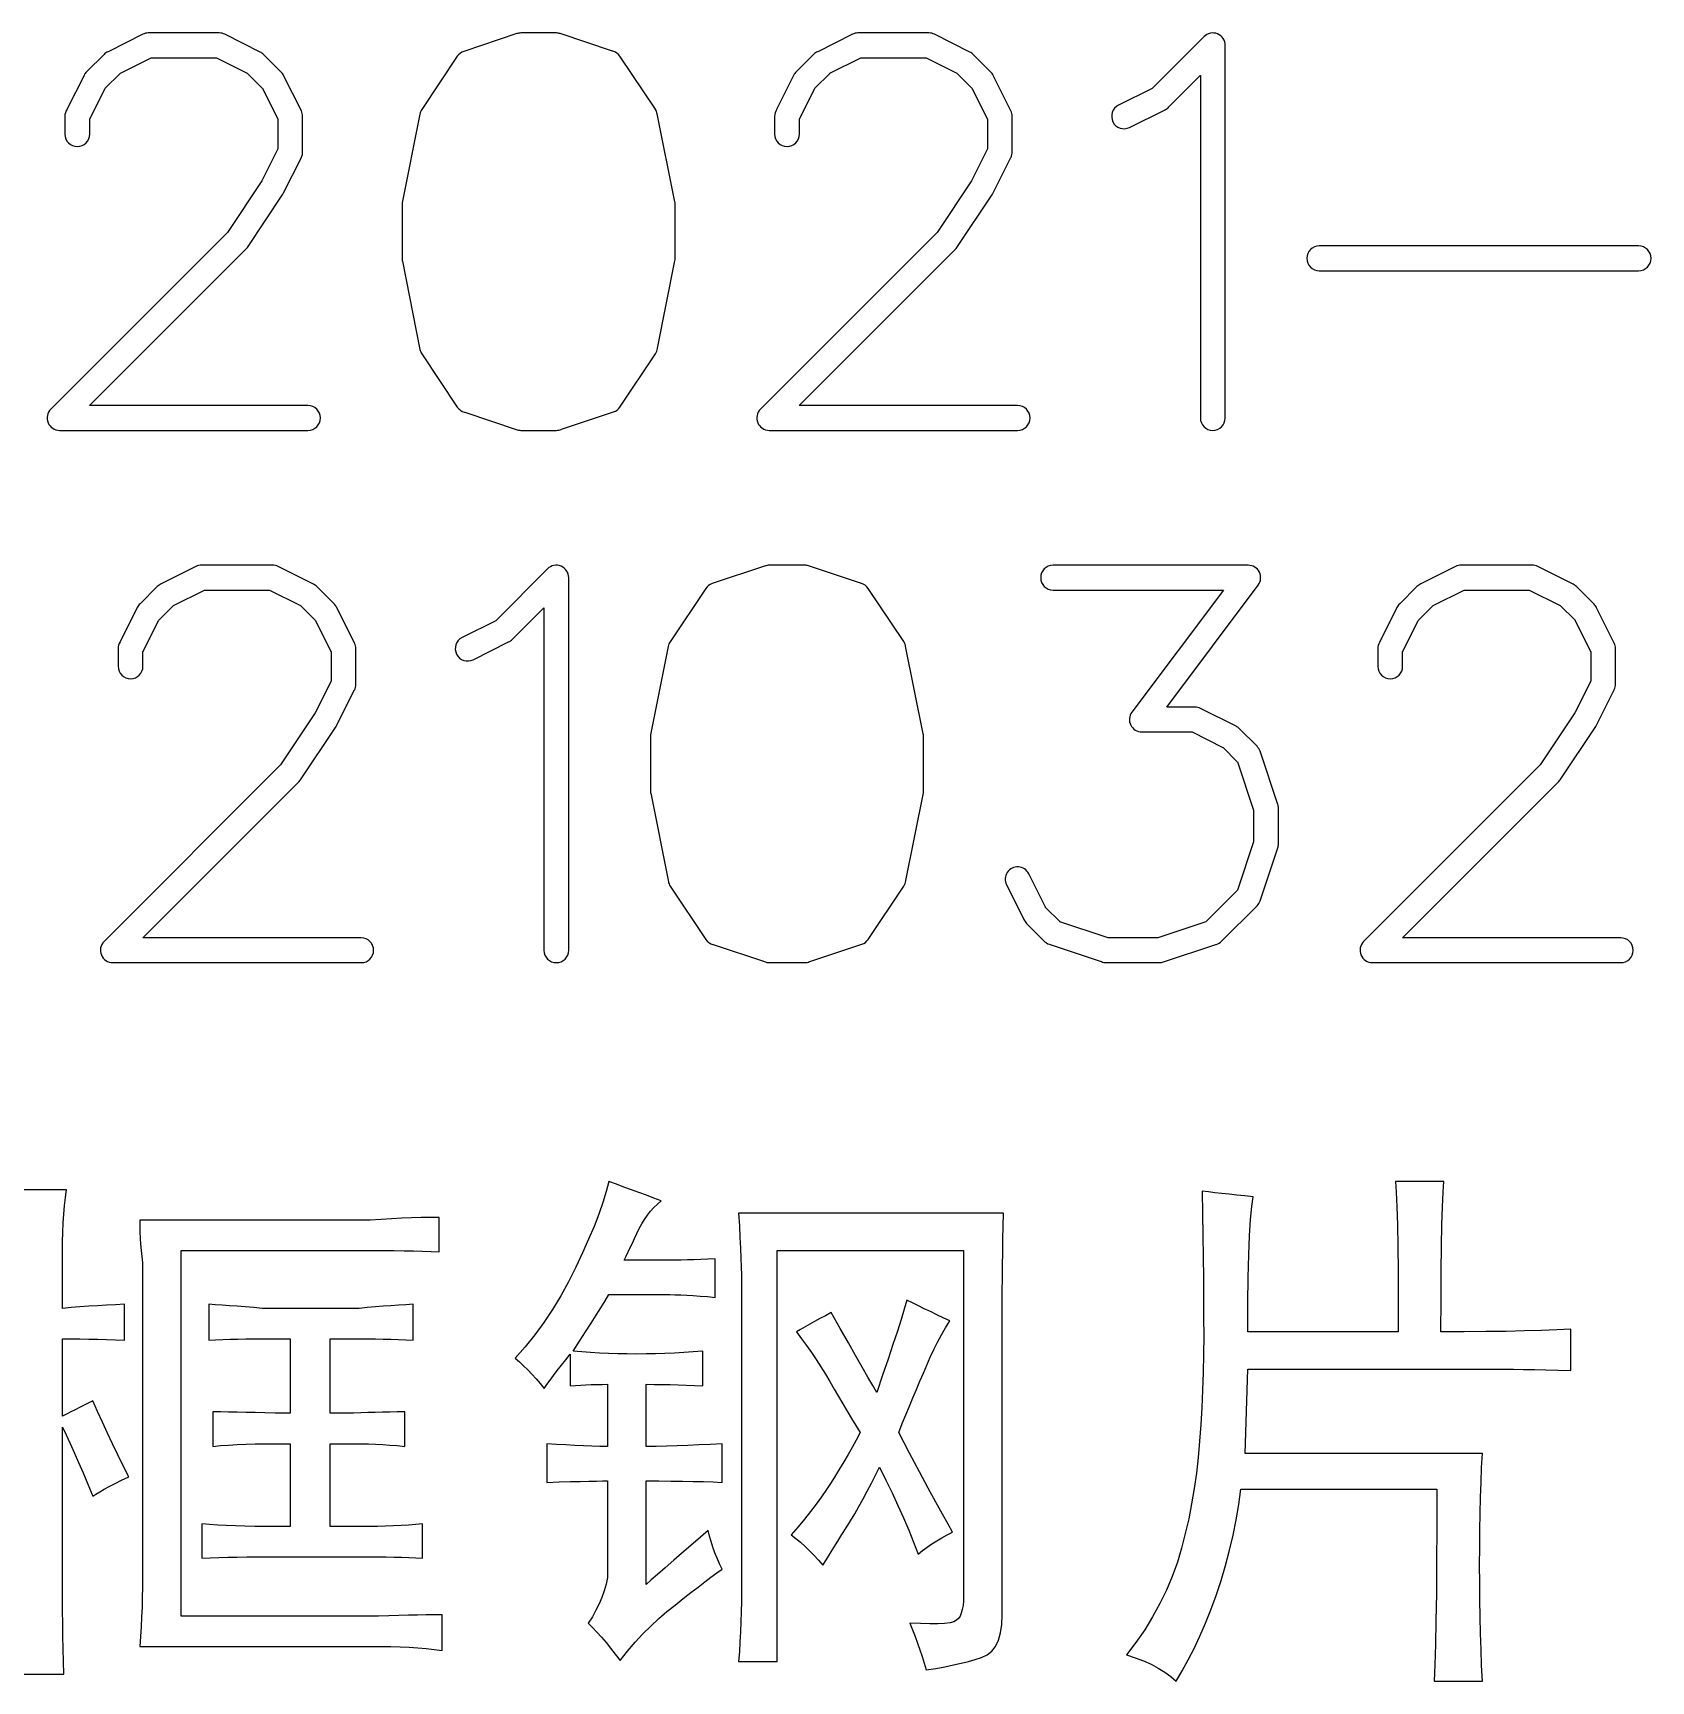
# Model space of a CAD drawing. Extents: x -420 to 0, y -161 to 159.
# Drawn here: x -379.88 to -360.34, y -145.05 to -125.14 of the extents above; entities that cross this region are included whole.
import ezdxf

# ---------------------------------------------------------------- set-up
doc = ezdxf.new("R2010")
doc.units = 0
doc.header["$MEASUREMENT"] = 0
doc.layers.get('0').update_dxf_attribs({"linetype": 'CONTINUOUS'})

msp = doc.modelspace()

# ---------------------------------------------------------------- linework, layer by layer
for points in [[(-377.564023, -125.161006, 0.116427), (-377.631016, -125.145), (-377.631016, -125.145), (-378.488008, -125.145), (-378.488008, -125.145, 0.116427), (-378.555, -125.161006), (-378.555, -125.161006), (-378.973984, -125.370996), (-378.973984, -125.370996), (-378.975977, -125.371992), (-378.975977, -125.371992, 0.095637), (-379.022969, -125.404004), (-379.022969, -125.404004), (-379.231016, -125.612002), (-379.231016, -125.612002, 0.094841), (-379.265, -125.657012), (-379.265, -125.657012), (-379.473008, -126.071006), (-379.473008, -126.071006), (-379.473008, -126.072002), (-379.473008, -126.072002, 0.141458), (-379.496016, -126.151992), (-379.496016, -126.151992), (-379.496016, -126.367002), (-379.496016, -126.367002, 1), (-379.195977, -126.367002), (-379.195977, -126.367002), (-379.195977, -126.186992), (-379.195977, -126.186992), (-379.195, -126.185996), (-379.195, -126.185996), (-379.008008, -125.813008), (-379.008008, -125.813008), (-378.828008, -125.632998), (-378.828008, -125.632998), (-378.825977, -125.632002), (-378.825977, -125.632002), (-378.452969, -125.44499), (-378.452969, -125.44499), (-377.666016, -125.44499), (-377.666016, -125.44499), (-377.294023, -125.632002), (-377.294023, -125.632002), (-377.291992, -125.632998), (-377.291992, -125.632998), (-377.111992, -125.811992), (-377.111992, -125.811992), (-377.110977, -125.813008), (-377.110977, -125.813008), (-376.925, -126.185), (-376.925, -126.185), (-376.924023, -126.185996), (-376.924023, -126.185996), (-376.924023, -126.545996), (-376.924023, -126.545996), (-377.116992, -126.931992), (-377.116992, -126.931992), (-377.116992, -126.932998), (-377.116992, -126.932998), (-377.533008, -127.555), (-377.533008, -127.555), (-377.533008, -127.555996), (-377.533008, -127.555996), (-379.666016, -129.688994), (-379.666016, -129.688994, 0.668162), (-379.56, -129.94499), (-379.56, -129.94499), (-376.56, -129.94499), (-376.56, -129.94499, 1), (-376.56, -129.645), (-376.56, -129.645), (-379.198008, -129.645), (-379.198008, -129.645), (-377.31, -127.757002), (-377.31, -127.757002, 0.047501), (-377.291992, -127.735), (-377.291992, -127.735), (-376.863008, -127.092998), (-376.863008, -127.092998, 0.03065), (-376.853984, -127.077002), (-376.853984, -127.077002), (-376.64, -126.647998), (-376.64, -126.647998), (-376.639023, -126.646992), (-376.639023, -126.646992, 0.114167), (-376.623984, -126.580996), (-376.623984, -126.580996), (-376.623984, -126.151992), (-376.623984, -126.151992, 0.116405), (-376.64, -126.085), (-376.64, -126.085), (-376.853984, -125.657012), (-376.853984, -125.657012, 0.080629), (-376.881992, -125.617998), (-376.881992, -125.617998), (-377.096992, -125.404004), (-377.096992, -125.404004, 0.080592), (-377.135977, -125.376006), (-377.135977, -125.376006), (-377.564023, -125.161006)], [(-373.511992, -125.153008, 0.08169), (-373.56, -125.145), (-373.56, -125.145), (-373.988008, -125.145), (-373.988008, -125.145, 0.08169), (-374.036016, -125.153008), (-374.036016, -125.153008), (-374.678984, -125.367998), (-374.678984, -125.367998, 0.166179), (-374.756016, -125.426992), (-374.756016, -125.426992), (-375.185, -126.068994), (-375.185, -126.068994, 0.101774), (-375.208008, -126.12499), (-375.208008, -126.12499), (-375.208008, -126.126006), (-375.208008, -126.126006), (-375.420977, -127.195), (-375.420977, -127.195, 0.048727), (-375.423984, -127.223994), (-375.423984, -127.223994), (-375.423984, -127.867002), (-375.423984, -127.867002, 0.053648), (-375.420977, -127.899004), (-375.420977, -127.899004), (-375.42, -127.9), (-375.42, -127.9), (-375.206992, -128.967002), (-375.206992, -128.967002, 0.096763), (-375.185, -129.02001), (-375.185, -129.02001), (-375.185, -129.021006), (-375.185, -129.021006), (-374.756016, -129.664004), (-374.756016, -129.664004, 0.182456), (-374.67, -129.725996), (-374.67, -129.725996), (-374.666016, -129.727002), (-374.666016, -129.727002), (-374.035, -129.936992), (-374.035, -129.936992, 0.058196), (-374.001016, -129.943994), (-374.001016, -129.943994), (-373.988008, -129.94499), (-373.988008, -129.94499), (-373.56, -129.94499), (-373.56, -129.94499, 0.101326), (-373.501016, -129.932998), (-373.501016, -129.932998), (-373.498008, -129.932002), (-373.498008, -129.932002), (-372.87, -129.722998), (-372.87, -129.722998, 0.166845), (-372.793008, -129.664004), (-372.793008, -129.664004), (-372.791992, -129.664004), (-372.791992, -129.664004), (-372.363008, -129.021006), (-372.363008, -129.021006, 0.118682), (-372.339023, -128.95501), (-372.339023, -128.95501), (-372.338008, -128.953994), (-372.338008, -128.953994), (-372.126992, -127.895996), (-372.126992, -127.895996, 0.048714), (-372.123984, -127.867002), (-372.123984, -127.867002), (-372.123984, -127.223994), (-372.123984, -127.223994, 0.067364), (-372.128984, -127.184004), (-372.128984, -127.184004), (-372.128984, -127.183008), (-372.128984, -127.183008), (-372.341016, -126.122998), (-372.341016, -126.122998, 0.100508), (-372.364023, -126.067998), (-372.364023, -126.067998), (-372.364023, -126.067002), (-372.364023, -126.067002), (-372.791992, -125.426992), (-372.791992, -125.426992, 0.182399), (-372.877969, -125.365), (-372.877969, -125.365), (-372.880977, -125.364004), (-372.880977, -125.364004), (-373.511992, -125.153008)], [(-368.993008, -125.161006, 0.116427), (-369.06, -125.145), (-369.06, -125.145), (-369.916992, -125.145), (-369.916992, -125.145, 0.116427), (-369.983984, -125.161006), (-369.983984, -125.161006), (-370.403008, -125.370996), (-370.403008, -125.370996), (-370.405, -125.371992), (-370.405, -125.371992, 0.095637), (-370.451992, -125.404004), (-370.451992, -125.404004), (-370.66, -125.612002), (-370.66, -125.612002, 0.09489), (-370.694023, -125.657012), (-370.694023, -125.657012), (-370.900977, -126.071006), (-370.900977, -126.071006), (-370.900977, -126.072002), (-370.900977, -126.072002, 0.141458), (-370.923984, -126.151992), (-370.923984, -126.151992), (-370.923984, -126.367002), (-370.923984, -126.367002, 1), (-370.624023, -126.367002), (-370.624023, -126.367002), (-370.624023, -126.186992), (-370.624023, -126.186992), (-370.623008, -126.185996), (-370.623008, -126.185996), (-370.436016, -125.811992), (-370.436016, -125.811992), (-370.256992, -125.632998), (-370.256992, -125.632998), (-370.255, -125.632002), (-370.255, -125.632002), (-369.881992, -125.44499), (-369.881992, -125.44499), (-369.095, -125.44499), (-369.095, -125.44499), (-368.721992, -125.632002), (-368.721992, -125.632002), (-368.72, -125.632998), (-368.72, -125.632998), (-368.54, -125.813008), (-368.54, -125.813008), (-368.353984, -126.185), (-368.353984, -126.185), (-368.353008, -126.185996), (-368.353008, -126.185996), (-368.353008, -126.545996), (-368.353008, -126.545996), (-368.546016, -126.931992), (-368.546016, -126.931992), (-368.546016, -126.932998), (-368.546016, -126.932998), (-368.961992, -127.555), (-368.961992, -127.555), (-368.961992, -127.555996), (-368.961992, -127.555996), (-371.093984, -129.688994), (-371.093984, -129.688994, 0.668229), (-370.988008, -129.94499), (-370.988008, -129.94499), (-367.988008, -129.94499), (-367.988008, -129.94499, 1), (-367.988008, -129.645), (-367.988008, -129.645), (-370.626016, -129.645), (-370.626016, -129.645), (-368.74, -127.757998), (-368.74, -127.757998), (-368.739023, -127.757002), (-368.739023, -127.757002, 0.047501), (-368.721016, -127.735), (-368.721016, -127.735), (-368.291992, -127.092998), (-368.291992, -127.092998, 0.030622), (-368.283008, -127.077002), (-368.283008, -127.077002), (-368.068984, -126.647998), (-368.068984, -126.647998), (-368.068008, -126.646992), (-368.068008, -126.646992, 0.114167), (-368.053008, -126.580996), (-368.053008, -126.580996), (-368.053008, -126.151992), (-368.053008, -126.151992, 0.116405), (-368.068984, -126.085), (-368.068984, -126.085), (-368.283008, -125.657012), (-368.283008, -125.657012, 0.0806), (-368.310977, -125.617998), (-368.310977, -125.617998), (-368.525, -125.404004), (-368.525, -125.404004, 0.080638), (-368.564023, -125.376006), (-368.564023, -125.376006), (-368.993008, -125.161006)], [(-365.480977, -125.295, 0.668145), (-365.736992, -125.189004), (-365.736992, -125.189004), (-366.363008, -125.815), (-366.363008, -125.815), (-366.77, -126.017998), (-366.77, -126.017998, 0.999985), (-366.636016, -126.285996), (-366.636016, -126.285996), (-366.206992, -126.072002), (-366.206992, -126.072002, 0.094864), (-366.161992, -126.037998), (-366.161992, -126.037998), (-365.781992, -125.658008), (-365.781992, -125.658008), (-365.781016, -125.658008), (-365.781016, -125.658008), (-365.781016, -129.795), (-365.781016, -129.795, 1), (-365.480977, -129.795), (-365.480977, -129.795), (-365.480977, -125.295)], [(-360.488008, -128.016992, 1), (-360.488008, -127.717002), (-360.488008, -127.717002), (-364.346016, -127.717002), (-364.346016, -127.717002, 1), (-364.346016, -128.016992), (-364.346016, -128.016992), (-360.488008, -128.016992)], [(-376.921016, -131.58999, 0.116412), (-376.988008, -131.574004), (-376.988008, -131.574004), (-377.846016, -131.574004), (-377.846016, -131.574004, 0.116412), (-377.913008, -131.58999), (-377.913008, -131.58999), (-378.333008, -131.8), (-378.333008, -131.8, 0.095621), (-378.38, -131.832002), (-378.38, -131.832002), (-378.588008, -132.03999), (-378.588008, -132.03999, 0.094857), (-378.621992, -132.085), (-378.621992, -132.085), (-378.83, -132.49999), (-378.83, -132.49999), (-378.83, -132.501006), (-378.83, -132.501006, 0.141458), (-378.853008, -132.580996), (-378.853008, -132.580996), (-378.853008, -132.79501), (-378.853008, -132.79501, 1), (-378.553008, -132.79501), (-378.553008, -132.79501), (-378.553008, -132.615996), (-378.553008, -132.615996), (-378.551992, -132.615), (-378.551992, -132.615), (-378.365, -132.240996), (-378.365, -132.240996), (-378.185, -132.061006), (-378.185, -132.061006), (-377.811016, -131.873994), (-377.811016, -131.873994), (-377.023008, -131.873994), (-377.023008, -131.873994), (-376.648984, -132.061006), (-376.648984, -132.061006), (-376.468984, -132.240996), (-376.468984, -132.240996), (-376.281992, -132.615), (-376.281992, -132.615), (-376.280977, -132.615996), (-376.280977, -132.615996), (-376.280977, -132.973994), (-376.280977, -132.973994), (-376.473008, -133.357002), (-376.473008, -133.357002), (-376.473008, -133.357998), (-376.473008, -133.357998), (-376.89, -133.984004), (-376.89, -133.984004), (-376.89, -133.985), (-376.89, -133.985), (-379.022969, -136.117998), (-379.022969, -136.117998, 0.668229), (-378.916992, -136.373994), (-378.916992, -136.373994), (-375.916992, -136.373994), (-375.916992, -136.373994, 1), (-375.916992, -136.074004), (-375.916992, -136.074004), (-378.555, -136.074004), (-378.555, -136.074004), (-376.666992, -134.185996), (-376.666992, -134.185996, 0.047479), (-376.648984, -134.164004), (-376.648984, -134.164004), (-376.221016, -133.521006), (-376.221016, -133.521006, 0.030672), (-376.211992, -133.505), (-376.211992, -133.505), (-376, -133.082998), (-376, -133.082998), (-375.998984, -133.082002), (-375.998984, -133.082002, 0.125469), (-375.981016, -133.01), (-375.981016, -133.01), (-375.981016, -132.580996), (-375.981016, -132.580996, 0.116405), (-375.996992, -132.514004), (-375.996992, -132.514004), (-376.211992, -132.085), (-376.211992, -132.085, 0.080632), (-376.24, -132.045996), (-376.24, -132.045996), (-376.453984, -131.832002), (-376.453984, -131.832002, 0.080642), (-376.493008, -131.804004), (-376.493008, -131.804004), (-376.921016, -131.58999)], [(-373.41, -131.724004, 0.668112), (-373.665977, -131.617988), (-373.665977, -131.617988), (-374.291992, -132.244004), (-374.291992, -132.244004), (-374.698008, -132.447002), (-374.698008, -132.447002, 0.999869), (-374.563984, -132.715), (-374.563984, -132.715), (-374.136016, -132.501006), (-374.136016, -132.501006, 0.094864), (-374.091016, -132.467002), (-374.091016, -132.467002), (-373.710977, -132.087012), (-373.710977, -132.087012), (-373.71, -132.087012), (-373.71, -132.087012), (-373.71, -136.224004), (-373.71, -136.224004, 1), (-373.41, -136.224004), (-373.41, -136.224004), (-373.41, -131.724004)], [(-370.513008, -131.582002, 0.080069), (-370.56, -131.574004), (-370.56, -131.574004), (-370.988008, -131.574004), (-370.988008, -131.574004, 0.09233), (-371.042031, -131.584004), (-371.042031, -131.584004), (-371.044023, -131.585), (-371.044023, -131.585), (-371.678008, -131.796006), (-371.678008, -131.796006, 0.166845), (-371.755, -131.855), (-371.755, -131.855), (-371.755977, -131.855), (-371.755977, -131.855), (-372.185, -132.497998), (-372.185, -132.497998, 0.101774), (-372.208008, -132.553994), (-372.208008, -132.553994), (-372.208008, -132.55499), (-372.208008, -132.55499), (-372.421016, -133.623008), (-372.421016, -133.623008, 0.048727), (-372.424023, -133.652002), (-372.424023, -133.652002), (-372.424023, -134.295), (-372.424023, -134.295, 0.053632), (-372.421016, -134.326992), (-372.421016, -134.326992), (-372.42, -134.327988), (-372.42, -134.327988), (-372.206992, -135.396006), (-372.206992, -135.396006, 0.096746), (-372.185, -135.449004), (-372.185, -135.449004), (-372.185, -135.45001), (-372.185, -135.45001), (-371.755977, -136.093008), (-371.755977, -136.093008, 0.182442), (-371.67, -136.15499), (-371.67, -136.15499), (-371.666016, -136.155996), (-371.666016, -136.155996), (-371.035, -136.365996), (-371.035, -136.365996, 0.058196), (-371.001016, -136.372998), (-371.001016, -136.372998), (-370.988008, -136.373994), (-370.988008, -136.373994), (-370.56, -136.373994), (-370.56, -136.373994, 0.101326), (-370.501016, -136.362002), (-370.501016, -136.362002), (-370.498008, -136.361006), (-370.498008, -136.361006), (-369.87, -136.152002), (-369.87, -136.152002, 0.166845), (-369.793008, -136.093008), (-369.793008, -136.093008), (-369.792031, -136.093008), (-369.792031, -136.093008), (-369.363008, -135.45001), (-369.363008, -135.45001, 0.118719), (-369.338984, -135.383994), (-369.338984, -135.383994), (-369.338008, -135.382998), (-369.338008, -135.382998), (-369.126992, -134.324004), (-369.126992, -134.324004, 0.048743), (-369.123984, -134.295), (-369.123984, -134.295), (-369.123984, -133.652002), (-369.123984, -133.652002, 0.067381), (-369.128984, -133.612012), (-369.128984, -133.612012), (-369.128984, -133.610996), (-369.128984, -133.610996), (-369.340977, -132.552002), (-369.340977, -132.552002, 0.100484), (-369.363984, -132.497002), (-369.363984, -132.497002), (-369.363984, -132.495996), (-369.363984, -132.495996), (-369.792031, -131.855), (-369.792031, -131.855, 0.18953), (-369.881992, -131.791992), (-369.881992, -131.791992), (-369.885, -131.790996), (-369.885, -131.790996), (-370.513008, -131.582002)], [(-365.083008, -131.814004, 0.618034), (-365.203008, -131.574004), (-365.203008, -131.574004), (-367.56, -131.574004), (-367.56, -131.574004, 1), (-367.56, -131.873994), (-367.56, -131.873994), (-365.503008, -131.873994), (-365.503008, -131.873994), (-366.608008, -133.348008), (-366.608008, -133.348008, 0.618034), (-366.488008, -133.587998), (-366.488008, -133.587998), (-365.880977, -133.587998), (-365.880977, -133.587998), (-365.508008, -133.773994), (-365.508008, -133.773994), (-365.505977, -133.775), (-365.505977, -133.775), (-365.335, -133.947002), (-365.335, -133.947002), (-365.334023, -133.947998), (-365.334023, -133.947998), (-365.139023, -134.532002), (-365.139023, -134.532002), (-365.138008, -134.533008), (-365.138008, -134.533008), (-365.138008, -134.912998), (-365.138008, -134.912998), (-365.334023, -135.499004), (-365.334023, -135.499004), (-365.334023, -135.5), (-365.334023, -135.5), (-365.711992, -135.878994), (-365.711992, -135.878994), (-365.714023, -135.87999), (-365.714023, -135.87999), (-366.296992, -136.074004), (-366.296992, -136.074004), (-366.894023, -136.074004), (-366.894023, -136.074004), (-367.476992, -135.87999), (-367.476992, -135.87999), (-367.478984, -135.878994), (-367.478984, -135.878994), (-367.650977, -135.705996), (-367.650977, -135.705996), (-367.650977, -135.70499), (-367.650977, -135.70499), (-367.853984, -135.3), (-367.853984, -135.3, 1.000058), (-368.121992, -135.434004), (-368.121992, -135.434004), (-367.913984, -135.85), (-367.913984, -135.85), (-367.913008, -135.850996), (-367.913008, -135.850996, 0.100975), (-367.88, -135.901006), (-367.88, -135.901006), (-367.668984, -136.112998), (-367.668984, -136.112998), (-367.668008, -136.114004), (-367.668008, -136.114004, 0.121779), (-367.606992, -136.152002), (-367.606992, -136.152002), (-366.978984, -136.361006), (-366.978984, -136.361006), (-366.975977, -136.362002), (-366.975977, -136.362002, 0.101266), (-366.917031, -136.373994), (-366.917031, -136.373994), (-366.273984, -136.373994), (-366.273984, -136.373994, 0.080074), (-366.226992, -136.365996), (-366.226992, -136.365996), (-365.592969, -136.15499), (-365.592969, -136.15499), (-365.588984, -136.153994), (-365.588984, -136.153994, 0.126039), (-365.525, -136.115996), (-365.525, -136.115996), (-365.096992, -135.686992), (-365.096992, -135.686992), (-365.096016, -135.685996), (-365.096016, -135.685996, 0.112988), (-365.061016, -135.628994), (-365.061016, -135.628994), (-364.845977, -134.985996), (-364.845977, -134.985996, 0.081654), (-364.838008, -134.937998), (-364.838008, -134.937998), (-364.838008, -134.51), (-364.838008, -134.51, 0.081654), (-364.845977, -134.462002), (-364.845977, -134.462002), (-365.061016, -133.818994), (-365.061016, -133.818994, 0.115329), (-365.096992, -133.761006), (-365.096992, -133.761006), (-365.311016, -133.545996), (-365.311016, -133.545996, 0.080592), (-365.35, -133.517998), (-365.35, -133.517998), (-365.779023, -133.304004), (-365.779023, -133.304004, 0.116419), (-365.846016, -133.287998), (-365.846016, -133.287998), (-366.188008, -133.287998), (-366.188008, -133.287998), (-365.083008, -131.814004)], [(-361.706992, -131.58999, 0.116412), (-361.773984, -131.574004), (-361.773984, -131.574004), (-362.630977, -131.574004), (-362.630977, -131.574004, 0.116471), (-362.698008, -131.58999), (-362.698008, -131.58999), (-363.116992, -131.798994), (-363.116992, -131.798994), (-363.119023, -131.8), (-363.119023, -131.8, 0.095621), (-363.166016, -131.832002), (-363.166016, -131.832002), (-363.373984, -132.03999), (-363.373984, -132.03999, 0.094905), (-363.408008, -132.085), (-363.408008, -132.085), (-363.618984, -132.506992), (-363.618984, -132.506992), (-363.618984, -132.507998), (-363.618984, -132.507998, 0.127804), (-363.638008, -132.580996), (-363.638008, -132.580996), (-363.638008, -132.79501), (-363.638008, -132.79501, 1), (-363.338008, -132.79501), (-363.338008, -132.79501), (-363.338008, -132.615), (-363.338008, -132.615), (-363.336992, -132.614004), (-363.336992, -132.614004), (-363.15, -132.24), (-363.15, -132.24), (-362.971016, -132.061006), (-362.971016, -132.061006), (-362.969023, -132.06001), (-362.969023, -132.06001), (-362.596016, -131.873994), (-362.596016, -131.873994), (-361.808984, -131.873994), (-361.808984, -131.873994), (-361.435, -132.061006), (-361.435, -132.061006), (-361.256016, -132.238994), (-361.256016, -132.238994), (-361.255, -132.24), (-361.255, -132.24), (-361.068008, -132.614004), (-361.068008, -132.614004), (-361.066992, -132.615), (-361.066992, -132.615), (-361.066992, -132.975), (-361.066992, -132.975), (-361.258008, -133.357002), (-361.258008, -133.357002), (-361.258008, -133.357998), (-361.258008, -133.357998), (-361.676016, -133.984004), (-361.676016, -133.984004), (-361.676016, -133.985), (-361.676016, -133.985), (-363.808984, -136.117998), (-363.808984, -136.117998, 0.668229), (-363.703008, -136.373994), (-363.703008, -136.373994), (-360.703008, -136.373994), (-360.703008, -136.373994, 1), (-360.703008, -136.074004), (-360.703008, -136.074004), (-363.341016, -136.074004), (-363.341016, -136.074004), (-361.453008, -134.185996), (-361.453008, -134.185996, 0.047489), (-361.435, -134.164004), (-361.435, -134.164004), (-361.005977, -133.521006), (-361.005977, -133.521006, 0.030629), (-360.996992, -133.505), (-360.996992, -133.505), (-360.783008, -133.076992), (-360.783008, -133.076992), (-360.781992, -133.075996), (-360.781992, -133.075996, 0.114167), (-360.766992, -133.01), (-360.766992, -133.01), (-360.766992, -132.580996), (-360.766992, -132.580996, 0.116434), (-360.783008, -132.514004), (-360.783008, -132.514004), (-360.995, -132.089004), (-360.995, -132.089004), (-360.995, -132.088008), (-360.995, -132.088008, 0.086615), (-361.025, -132.045996), (-361.025, -132.045996), (-361.24, -131.832002), (-361.24, -131.832002, 0.080642), (-361.279023, -131.804004), (-361.279023, -131.804004), (-361.706992, -131.58999)]]:
    msp.add_lwpolyline(points, format="xyb")
for points in [[(-378.811016, -142.625), (-378.725, -142.583994), (-378.725, -142.583994), (-378.791016, -142.451006), (-378.791016, -142.451006), (-378.855, -142.318994), (-378.855, -142.318994), (-378.919023, -142.187002), (-378.919023, -142.187002), (-378.980977, -142.056006), (-378.980977, -142.056006), (-379.040977, -141.926006), (-379.040977, -141.926006), (-379.1, -141.795996), (-379.1, -141.795996), (-379.158008, -141.666992), (-379.158008, -141.666992), (-379.238984, -141.707998), (-379.238984, -141.707998), (-379.310977, -141.744004), (-379.310977, -141.744004), (-379.371992, -141.773994), (-379.371992, -141.773994), (-379.425, -141.800996), (-379.425, -141.800996), (-379.468008, -141.821992), (-379.468008, -141.821992), (-379.500977, -141.838994), (-379.500977, -141.838994), (-379.525, -141.850996), (-379.525, -141.850996), (-379.525, -140.917002), (-379.525, -140.917002), (-379.42, -140.917998), (-379.42, -140.917998), (-379.314023, -140.919004), (-379.314023, -140.919004), (-379.206992, -140.92), (-379.206992, -140.92), (-379.1, -140.922998), (-379.1, -140.922998), (-378.991992, -140.926006), (-378.991992, -140.926006), (-378.883984, -140.93), (-378.883984, -140.93), (-378.775, -140.934004), (-378.775, -140.934004), (-378.775, -140.501006), (-378.775, -140.501006), (-378.883984, -140.505996), (-378.883984, -140.505996), (-378.991992, -140.512002), (-378.991992, -140.512002), (-379.1, -140.517998), (-379.1, -140.517998), (-379.206992, -140.525), (-379.206992, -140.525), (-379.314023, -140.532998), (-379.314023, -140.532998), (-379.42, -140.541006), (-379.42, -140.541006), (-379.525, -140.550996), (-379.525, -140.550996), (-379.525, -139.866992), (-379.525, -139.866992), (-379.523984, -139.745996), (-379.523984, -139.745996), (-379.521016, -139.629004), (-379.521016, -139.629004), (-379.516016, -139.516992), (-379.516016, -139.516992), (-379.508008, -139.41), (-379.508008, -139.41), (-379.498984, -139.308008), (-379.498984, -139.308008), (-379.488008, -139.21), (-379.488008, -139.21), (-379.475, -139.117002), (-379.475, -139.117002), (-380.041016, -139.117002)], [(-372.123008, -139.966992), (-372.191016, -139.966992), (-372.191016, -139.966992), (-372.741016, -139.966992), (-372.741016, -139.966992), (-372.716992, -139.918994), (-372.716992, -139.918994), (-372.693008, -139.868008), (-372.693008, -139.868008), (-372.667031, -139.815), (-372.667031, -139.815), (-372.641016, -139.760996), (-372.641016, -139.760996), (-372.613984, -139.704004), (-372.613984, -139.704004), (-372.586016, -139.645), (-372.586016, -139.645), (-372.558008, -139.584004), (-372.558008, -139.584004), (-372.527969, -139.528008), (-372.527969, -139.528008), (-372.496016, -139.475), (-372.496016, -139.475), (-372.46, -139.42499), (-372.46, -139.42499), (-372.421992, -139.377002), (-372.421992, -139.377002), (-372.381016, -139.331992), (-372.381016, -139.331992), (-372.338008, -139.29001), (-372.338008, -139.29001), (-372.292031, -139.250996), (-372.292031, -139.250996), (-372.381992, -139.217002), (-372.381992, -139.217002), (-372.471992, -139.183994), (-372.471992, -139.183994), (-372.563008, -139.151006), (-372.563008, -139.151006), (-372.653008, -139.117002), (-372.653008, -139.117002), (-372.743984, -139.083994), (-372.743984, -139.083994), (-372.833984, -139.051006), (-372.833984, -139.051006), (-372.925, -139.017002), (-372.925, -139.017002), (-372.956992, -139.13999), (-372.956992, -139.13999), (-372.998008, -139.272002), (-372.998008, -139.272002), (-373.046992, -139.411006), (-373.046992, -139.411006), (-373.104023, -139.559004), (-373.104023, -139.559004), (-373.17, -139.715), (-373.17, -139.715), (-373.243008, -139.879004), (-373.243008, -139.879004), (-373.325, -140.051006), (-373.325, -140.051006), (-373.413008, -140.228008), (-373.413008, -140.228008), (-373.506992, -140.398994), (-373.506992, -140.398994), (-373.606016, -140.562998), (-373.606016, -140.562998), (-373.710977, -140.71999), (-373.710977, -140.71999), (-373.820977, -140.87001), (-373.820977, -140.87001), (-373.936992, -141.013994), (-373.936992, -141.013994), (-374.058008, -141.150996), (-374.058008, -141.150996), (-374.006016, -141.195), (-374.006016, -141.195), (-373.955, -141.242002), (-373.955, -141.242002), (-373.903984, -141.291006), (-373.903984, -141.291006), (-373.854023, -141.343994), (-373.854023, -141.343994), (-373.805, -141.398994), (-373.805, -141.398994), (-373.755977, -141.457002), (-373.755977, -141.457002), (-373.708008, -141.517002), (-373.708008, -141.517002), (-373.673008, -141.468008), (-373.673008, -141.468008), (-373.635, -141.415), (-373.635, -141.415), (-373.593008, -141.359004), (-373.593008, -141.359004), (-373.548008, -141.29999), (-373.548008, -141.29999), (-373.499023, -141.237002), (-373.499023, -141.237002), (-373.446992, -141.16999), (-373.446992, -141.16999), (-373.391992, -141.101006), (-373.391992, -141.101006), (-373.391992, -141.484004), (-373.391992, -141.484004), (-373.329023, -141.48), (-373.329023, -141.48), (-373.266016, -141.476006), (-373.266016, -141.476006), (-373.203008, -141.472998), (-373.203008, -141.472998), (-373.138008, -141.47), (-373.138008, -141.47), (-373.073008, -141.469004), (-373.073008, -141.469004), (-373.008008, -141.468008), (-373.008008, -141.468008), (-372.940977, -141.467002), (-372.940977, -141.467002), (-372.940977, -142.216992), (-372.940977, -142.216992), (-373.033984, -142.216992), (-373.033984, -142.216992), (-373.131016, -142.215), (-373.131016, -142.215), (-373.230977, -142.211006), (-373.230977, -142.211006), (-373.335977, -142.205996), (-373.335977, -142.205996), (-373.445, -142.19999), (-373.445, -142.19999), (-373.558008, -142.193008), (-373.558008, -142.193008), (-373.675, -142.184004), (-373.675, -142.184004), (-373.675, -142.651006), (-373.675, -142.651006), (-373.525, -142.645996), (-373.525, -142.645996), (-373.39, -142.642002), (-373.39, -142.642002), (-373.270977, -142.638994), (-373.270977, -142.638994), (-373.165977, -142.637002), (-373.165977, -142.637002), (-373.075977, -142.635), (-373.075977, -142.635), (-373.001016, -142.634004), (-373.001016, -142.634004), (-372.940977, -142.634004), (-372.940977, -142.634004), (-372.940977, -143.801006), (-372.940977, -143.801006), (-372.958984, -143.880996), (-372.958984, -143.880996), (-372.981016, -143.960996), (-372.981016, -143.960996), (-373.008984, -144.04), (-373.008984, -144.04), (-373.041992, -144.118994), (-373.041992, -144.118994), (-373.081016, -144.197002), (-373.081016, -144.197002), (-373.125, -144.273994), (-373.125, -144.273994), (-373.175, -144.351006), (-373.175, -144.351006), (-373.121992, -144.40501), (-373.121992, -144.40501), (-373.068984, -144.462002), (-373.068984, -144.462002), (-373.015, -144.522998), (-373.015, -144.522998), (-372.96, -144.586992), (-372.96, -144.586992), (-372.903984, -144.655), (-372.903984, -144.655), (-372.848008, -144.725996), (-372.848008, -144.725996), (-372.790977, -144.801006), (-372.790977, -144.801006), (-372.7, -144.688994), (-372.7, -144.688994), (-372.608008, -144.582998), (-372.608008, -144.582998), (-372.514023, -144.482002), (-372.514023, -144.482002), (-372.418984, -144.387002), (-372.418984, -144.387002), (-372.321992, -144.297002), (-372.321992, -144.297002), (-372.223984, -144.213008), (-372.223984, -144.213008), (-372.125, -144.134004), (-372.125, -144.134004), (-372.028008, -144.056006), (-372.028008, -144.056006), (-371.935977, -143.983008), (-371.935977, -143.983008), (-371.848984, -143.915996), (-371.848984, -143.915996), (-371.768008, -143.854004), (-371.768008, -143.854004), (-371.692969, -143.796992), (-371.692969, -143.796992), (-371.623008, -143.746006), (-371.623008, -143.746006), (-371.558008, -143.701006), (-371.558008, -143.701006), (-371.59, -143.634004), (-371.59, -143.634004), (-371.618984, -143.566992), (-371.618984, -143.566992), (-371.645977, -143.500996), (-371.645977, -143.500996), (-371.67, -143.434004), (-371.67, -143.434004), (-371.690977, -143.367012), (-371.690977, -143.367012), (-371.708984, -143.300996), (-371.708984, -143.300996), (-371.725, -143.234004), (-371.725, -143.234004), (-371.879023, -143.365996), (-371.879023, -143.365996), (-372.016992, -143.483994), (-372.016992, -143.483994), (-372.14, -143.59), (-372.14, -143.59), (-372.246992, -143.682998), (-372.246992, -143.682998), (-372.339023, -143.763008), (-372.339023, -143.763008), (-372.415, -143.83), (-372.415, -143.83), (-372.475, -143.884004), (-372.475, -143.884004), (-372.475, -142.634004), (-372.475, -142.634004), (-372.321016, -142.634004), (-372.321016, -142.634004), (-372.175977, -142.635), (-372.175977, -142.635), (-372.036992, -142.637002), (-372.036992, -142.637002), (-371.906016, -142.638994), (-371.906016, -142.638994), (-371.783008, -142.642002), (-371.783008, -142.642002), (-371.666992, -142.645996), (-371.666992, -142.645996), (-371.558008, -142.651006), (-371.558008, -142.651006), (-371.558008, -142.184004), (-371.558008, -142.184004), (-371.699023, -142.193008), (-371.699023, -142.193008), (-371.836992, -142.19999), (-371.836992, -142.19999), (-371.971016, -142.205996), (-371.971016, -142.205996), (-372.101992, -142.211006), (-372.101992, -142.211006), (-372.23, -142.215), (-372.23, -142.215), (-372.353984, -142.216992), (-372.353984, -142.216992), (-372.475, -142.216992), (-372.475, -142.216992), (-372.475, -141.467002), (-372.475, -141.467002), (-372.379023, -141.468008), (-372.379023, -141.468008), (-372.283008, -141.469004), (-372.283008, -141.469004), (-372.186016, -141.47), (-372.186016, -141.47), (-372.087969, -141.472998), (-372.087969, -141.472998), (-371.99, -141.476006), (-371.99, -141.476006), (-371.890977, -141.48), (-371.890977, -141.48), (-371.791016, -141.484004), (-371.791016, -141.484004), (-371.791016, -141.067002), (-371.791016, -141.067002), (-371.906016, -141.075996), (-371.906016, -141.075996), (-372.02, -141.084004), (-372.02, -141.084004), (-372.133984, -141.09001), (-372.133984, -141.09001), (-372.249023, -141.095), (-372.249023, -141.095), (-372.363008, -141.097988), (-372.363008, -141.097988), (-372.476992, -141.1), (-372.476992, -141.1), (-372.590977, -141.101006), (-372.590977, -141.101006), (-372.705, -141.1), (-372.705, -141.1), (-372.816992, -141.097988), (-372.816992, -141.097988), (-372.928008, -141.095), (-372.928008, -141.095), (-373.038008, -141.09001), (-373.038008, -141.09001), (-373.146016, -141.084004), (-373.146016, -141.084004), (-373.252969, -141.075996), (-373.252969, -141.075996), (-373.358008, -141.067002), (-373.358008, -141.067002), (-373.28, -140.947002), (-373.28, -140.947002), (-373.206992, -140.835), (-373.206992, -140.835), (-373.14, -140.72999), (-373.14, -140.72999), (-373.078008, -140.632002), (-373.078008, -140.632002), (-373.021016, -140.542002), (-373.021016, -140.542002), (-372.97, -140.459004), (-372.97, -140.459004), (-372.925, -140.384004), (-372.925, -140.384004), (-372.191016, -140.384004), (-372.191016, -140.384004), (-372.126992, -140.385), (-372.126992, -140.385), (-372.058008, -140.387002), (-372.058008, -140.387002), (-371.984023, -140.38999), (-371.984023, -140.38999), (-371.906016, -140.395), (-371.906016, -140.395), (-371.821992, -140.401006), (-371.821992, -140.401006), (-371.733984, -140.407998), (-371.733984, -140.407998), (-371.641992, -140.416992), (-371.641992, -140.416992), (-371.641992, -139.951006), (-371.641992, -139.951006), (-371.73, -139.955), (-371.73, -139.955), (-371.816016, -139.958994), (-371.816016, -139.958994), (-371.898008, -139.962002), (-371.898008, -139.962002), (-371.975977, -139.964004), (-371.975977, -139.964004), (-372.051016, -139.965996), (-372.051016, -139.965996), (-372.123008, -139.966992)], [(-365.683984, -139.144004), (-365.758008, -139.134004), (-365.758008, -139.134004), (-365.754023, -139.405996), (-365.754023, -139.405996), (-365.75, -139.670996), (-365.75, -139.670996), (-365.746992, -139.928994), (-365.746992, -139.928994), (-365.745, -140.178994), (-365.745, -140.178994), (-365.743008, -140.421006), (-365.743008, -140.421006), (-365.741992, -140.655996), (-365.741992, -140.655996), (-365.741016, -140.883994), (-365.741016, -140.883994), (-365.743008, -141.105996), (-365.743008, -141.105996), (-365.746992, -141.322998), (-365.746992, -141.322998), (-365.754023, -141.536992), (-365.754023, -141.536992), (-365.763008, -141.747002), (-365.763008, -141.747002), (-365.776016, -141.951992), (-365.776016, -141.951992), (-365.79, -142.152998), (-365.79, -142.152998), (-365.808008, -142.351006), (-365.808008, -142.351006), (-365.83, -142.53999), (-365.83, -142.53999), (-365.855977, -142.726006), (-365.855977, -142.726006), (-365.886992, -142.91), (-365.886992, -142.91), (-365.921992, -143.090996), (-365.921992, -143.090996), (-365.963008, -143.269004), (-365.963008, -143.269004), (-366.008008, -143.445), (-366.008008, -143.445), (-366.058008, -143.617002), (-366.058008, -143.617002), (-366.12, -143.786992), (-366.12, -143.786992), (-366.19, -143.952998), (-366.19, -143.952998), (-366.268984, -144.115996), (-366.268984, -144.115996), (-366.358008, -144.275996), (-366.358008, -144.275996), (-366.454023, -144.431992), (-366.454023, -144.431992), (-366.56, -144.585), (-366.56, -144.585), (-366.675, -144.733994), (-366.675, -144.733994), (-366.569023, -144.768994), (-366.569023, -144.768994), (-366.468984, -144.806992), (-366.468984, -144.806992), (-366.376992, -144.849004), (-366.376992, -144.849004), (-366.290977, -144.895), (-366.290977, -144.895), (-366.211992, -144.942998), (-366.211992, -144.942998), (-366.14, -144.995), (-366.14, -144.995), (-366.075, -145.051006), (-366.075, -145.051006), (-366, -144.927998), (-366, -144.927998), (-365.926992, -144.795996), (-365.926992, -144.795996), (-365.855, -144.657002), (-365.855, -144.657002), (-365.785977, -144.509004), (-365.785977, -144.509004), (-365.718984, -144.352998), (-365.718984, -144.352998), (-365.653984, -144.189004), (-365.653984, -144.189004), (-365.590977, -144.016992), (-365.590977, -144.016992), (-365.531992, -143.836006), (-365.531992, -143.836006), (-365.478984, -143.654004), (-365.478984, -143.654004), (-365.43, -143.471006), (-365.43, -143.471006), (-365.386992, -143.287998), (-365.386992, -143.287998), (-365.35, -143.104004), (-365.35, -143.104004), (-365.318008, -142.919004), (-365.318008, -142.919004), (-365.291016, -142.734004), (-365.291016, -142.734004), (-362.925, -142.734004), (-362.925, -142.734004), (-362.926016, -143.197998), (-362.926016, -143.197998), (-362.928008, -143.617002), (-362.928008, -143.617002), (-362.931016, -143.992002), (-362.931016, -143.992002), (-362.935977, -144.323008), (-362.935977, -144.323008), (-362.941992, -144.61), (-362.941992, -144.61), (-362.949023, -144.852002), (-362.949023, -144.852002), (-362.958008, -145.051006), (-362.958008, -145.051006), (-362.375, -145.051006), (-362.375, -145.051006), (-362.383984, -144.862998), (-362.383984, -144.862998), (-362.390977, -144.670996), (-362.390977, -144.670996), (-362.396992, -144.475), (-362.396992, -144.475), (-362.401992, -144.27499), (-362.401992, -144.27499), (-362.405, -144.070996), (-362.405, -144.070996), (-362.406992, -143.863008), (-362.406992, -143.863008), (-362.408008, -143.650996), (-362.408008, -143.650996), (-362.406992, -143.435), (-362.406992, -143.435), (-362.405, -143.227998), (-362.405, -143.227998), (-362.401992, -143.026992), (-362.401992, -143.026992), (-362.396992, -142.833994), (-362.396992, -142.833994), (-362.390977, -142.648994), (-362.390977, -142.648994), (-362.383984, -142.470996), (-362.383984, -142.470996), (-362.375, -142.300996), (-362.375, -142.300996), (-365.240977, -142.300996), (-365.240977, -142.300996), (-365.208008, -141.284004), (-365.208008, -141.284004), (-362.225, -141.284004), (-362.225, -141.284004), (-362.116016, -141.284004), (-362.116016, -141.284004), (-362, -141.285), (-362, -141.285), (-361.876992, -141.287002), (-361.876992, -141.287002), (-361.746016, -141.288994), (-361.746016, -141.288994), (-361.606992, -141.292002), (-361.606992, -141.292002), (-361.461992, -141.295996), (-361.461992, -141.295996), (-361.308008, -141.301006), (-361.308008, -141.301006), (-361.308008, -140.800996), (-361.308008, -140.800996), (-361.475, -140.81), (-361.475, -140.81), (-361.660977, -140.817002), (-361.660977, -140.817002), (-361.865, -140.823008), (-361.865, -140.823008), (-362.089023, -140.827998), (-362.089023, -140.827998), (-362.331992, -140.830996), (-362.331992, -140.830996), (-362.594023, -140.833008), (-362.594023, -140.833008), (-362.875, -140.834004), (-362.875, -140.834004), (-362.873984, -140.446006), (-362.873984, -140.446006), (-362.871992, -140.100996), (-362.871992, -140.100996), (-362.868984, -139.797998), (-362.868984, -139.797998), (-362.863984, -139.539004), (-362.863984, -139.539004), (-362.858008, -139.322002), (-362.858008, -139.322002), (-362.85, -139.147998), (-362.85, -139.147998), (-362.841016, -139.017002), (-362.841016, -139.017002), (-363.425, -139.017002), (-363.425, -139.017002), (-363.415977, -139.147998), (-363.415977, -139.147998), (-363.409023, -139.322002), (-363.409023, -139.322002), (-363.401992, -139.539004), (-363.401992, -139.539004), (-363.397969, -139.797998), (-363.397969, -139.797998), (-363.393984, -140.100996), (-363.393984, -140.100996), (-363.391992, -140.446006), (-363.391992, -140.446006), (-363.391992, -140.834004), (-363.391992, -140.834004), (-365.208008, -140.834004), (-365.208008, -140.834004), (-365.206992, -140.486006), (-365.206992, -140.486006), (-365.203008, -140.176992), (-365.203008, -140.176992), (-365.195977, -139.90501), (-365.195977, -139.90501), (-365.186016, -139.671992), (-365.186016, -139.671992), (-365.173984, -139.477002), (-365.173984, -139.477002), (-365.159023, -139.32), (-365.159023, -139.32), (-365.141992, -139.200996), (-365.141992, -139.200996), (-365.243984, -139.191006), (-365.243984, -139.191006), (-365.341016, -139.182002), (-365.341016, -139.182002), (-365.433984, -139.172002), (-365.433984, -139.172002), (-365.521992, -139.162998), (-365.521992, -139.162998), (-365.606016, -139.153008), (-365.606016, -139.153008), (-365.683984, -139.144004)], [(-375.808008, -139.484004), (-378.591016, -139.484004), (-378.591016, -139.484004), (-378.591016, -139.556006), (-378.591016, -139.556006), (-378.589023, -139.627988), (-378.589023, -139.627988), (-378.585, -139.700996), (-378.585, -139.700996), (-378.580977, -139.77499), (-378.580977, -139.77499), (-378.574023, -139.85001), (-378.574023, -139.85001), (-378.566992, -139.925), (-378.566992, -139.925), (-378.558008, -140.000996), (-378.558008, -140.000996), (-378.558008, -143.801006), (-378.558008, -143.801006), (-378.558984, -143.92), (-378.558984, -143.92), (-378.560977, -144.039004), (-378.560977, -144.039004), (-378.563984, -144.158008), (-378.563984, -144.158008), (-378.569023, -144.277002), (-378.569023, -144.277002), (-378.575, -144.396006), (-378.575, -144.396006), (-378.583008, -144.51499), (-378.583008, -144.51499), (-378.591016, -144.633994), (-378.591016, -144.633994), (-375.675, -144.633994), (-375.675, -144.633994), (-375.558008, -144.63501), (-375.558008, -144.63501), (-375.445, -144.637998), (-375.445, -144.637998), (-375.335977, -144.642998), (-375.335977, -144.642998), (-375.231016, -144.65), (-375.231016, -144.65), (-375.131016, -144.658994), (-375.131016, -144.658994), (-375.034023, -144.670996), (-375.034023, -144.670996), (-374.940977, -144.684004), (-374.940977, -144.684004), (-374.940977, -144.251006), (-374.940977, -144.251006), (-375.035, -144.251006), (-375.035, -144.251006), (-375.133008, -144.252002), (-375.133008, -144.252002), (-375.236992, -144.253994), (-375.236992, -144.253994), (-375.346992, -144.255996), (-375.346992, -144.255996), (-375.461992, -144.259004), (-375.461992, -144.259004), (-375.581992, -144.262998), (-375.581992, -144.262998), (-375.708008, -144.266992), (-375.708008, -144.266992), (-378.091992, -144.266992), (-378.091992, -144.266992), (-378.091992, -139.851006), (-378.091992, -139.851006), (-375.775, -139.851006), (-375.775, -139.851006), (-375.643984, -139.851006), (-375.643984, -139.851006), (-375.519023, -139.852002), (-375.519023, -139.852002), (-375.398984, -139.853994), (-375.398984, -139.853994), (-375.285, -139.855996), (-375.285, -139.855996), (-375.176016, -139.859004), (-375.176016, -139.859004), (-375.072969, -139.862998), (-375.072969, -139.862998), (-374.975, -139.866992), (-374.975, -139.866992), (-374.975, -139.450996), (-374.975, -139.450996), (-375.081992, -139.450996), (-375.081992, -139.450996), (-375.193008, -139.452998), (-375.193008, -139.452998), (-375.308008, -139.457002), (-375.308008, -139.457002), (-375.426992, -139.461992), (-375.426992, -139.461992), (-375.55, -139.467998), (-375.55, -139.467998), (-375.676992, -139.475), (-375.676992, -139.475), (-375.808008, -139.484004)], [(-371.325, -140.147998), (-371.325, -140.233994), (-371.325, -140.233994), (-371.325, -143.967002), (-371.325, -143.967002), (-371.325, -144.090996), (-371.325, -144.090996), (-371.328008, -144.214004), (-371.328008, -144.214004), (-371.331016, -144.335996), (-371.331016, -144.335996), (-371.336016, -144.457002), (-371.336016, -144.457002), (-371.341992, -144.577998), (-371.341992, -144.577998), (-371.349023, -144.697998), (-371.349023, -144.697998), (-371.358008, -144.816992), (-371.358008, -144.816992), (-370.891992, -144.816992), (-370.891992, -144.816992), (-370.891992, -139.851006), (-370.891992, -139.851006), (-368.640977, -139.851006), (-368.640977, -139.851006), (-368.640977, -144.016992), (-368.640977, -144.016992), (-368.642969, -144.080996), (-368.642969, -144.080996), (-368.648008, -144.136992), (-368.648008, -144.136992), (-368.656992, -144.187002), (-368.656992, -144.187002), (-368.668984, -144.22999), (-368.668984, -144.22999), (-368.683984, -144.265996), (-368.683984, -144.265996), (-368.703008, -144.29501), (-368.703008, -144.29501), (-368.725, -144.317002), (-368.725, -144.317002), (-368.756992, -144.334004), (-368.756992, -144.334004), (-368.805, -144.347002), (-368.805, -144.347002), (-368.87, -144.355996), (-368.87, -144.355996), (-368.950977, -144.361006), (-368.950977, -144.361006), (-369.048008, -144.362002), (-369.048008, -144.362002), (-369.161992, -144.357998), (-369.161992, -144.357998), (-369.291016, -144.351006), (-369.291016, -144.351006), (-369.258984, -144.431992), (-369.258984, -144.431992), (-369.228008, -144.512998), (-369.228008, -144.512998), (-369.198008, -144.593994), (-369.198008, -144.593994), (-369.168984, -144.674004), (-369.168984, -144.674004), (-369.141992, -144.75501), (-369.141992, -144.75501), (-369.116016, -144.835996), (-369.116016, -144.835996), (-369.091992, -144.916992), (-369.091992, -144.916992), (-368.976016, -144.897998), (-368.976016, -144.897998), (-368.866992, -144.877998), (-368.866992, -144.877998), (-368.765, -144.857002), (-368.765, -144.857002), (-368.67, -144.835996), (-368.67, -144.835996), (-368.581016, -144.814004), (-368.581016, -144.814004), (-368.5, -144.791006), (-368.5, -144.791006), (-368.425, -144.767002), (-368.425, -144.767002), (-368.357969, -144.736006), (-368.357969, -144.736006), (-368.301992, -144.691006), (-368.301992, -144.691006), (-368.256016, -144.631992), (-368.256016, -144.631992), (-368.221016, -144.557998), (-368.221016, -144.557998), (-368.195, -144.47001), (-368.195, -144.47001), (-368.18, -144.366992), (-368.18, -144.366992), (-368.175, -144.251006), (-368.175, -144.251006), (-368.175, -140.501006), (-368.175, -140.501006), (-368.173984, -140.343994), (-368.173984, -140.343994), (-368.173008, -140.185996), (-368.173008, -140.185996), (-368.171992, -140.028994), (-368.171992, -140.028994), (-368.169023, -139.872002), (-368.169023, -139.872002), (-368.166016, -139.715), (-368.166016, -139.715), (-368.163008, -139.557998), (-368.163008, -139.557998), (-368.158008, -139.401006), (-368.158008, -139.401006), (-371.358008, -139.401006), (-371.358008, -139.401006), (-371.349023, -139.552002), (-371.349023, -139.552002), (-371.341992, -139.693008), (-371.341992, -139.693008), (-371.336016, -139.823008), (-371.336016, -139.823008), (-371.331016, -139.942002), (-371.331016, -139.942002), (-371.328008, -140.04999), (-371.328008, -140.04999), (-371.325, -140.147998)], [(-377.68, -140.505996), (-377.758008, -140.501006), (-377.758008, -140.501006), (-377.758008, -140.934004), (-377.758008, -140.934004), (-377.676016, -140.93), (-377.676016, -140.93), (-377.588984, -140.926006), (-377.588984, -140.926006), (-377.5, -140.922998), (-377.5, -140.922998), (-377.407031, -140.92), (-377.407031, -140.92), (-377.310977, -140.919004), (-377.310977, -140.919004), (-377.211016, -140.917998), (-377.211016, -140.917998), (-377.108008, -140.917002), (-377.108008, -140.917002), (-376.775, -140.917002), (-376.775, -140.917002), (-376.775, -141.817002), (-376.775, -141.817002), (-376.958008, -141.817002), (-376.958008, -141.817002), (-377.08, -141.812998), (-377.08, -141.812998), (-377.196016, -141.809004), (-377.196016, -141.809004), (-377.308008, -141.806006), (-377.308008, -141.806006), (-377.415, -141.803994), (-377.415, -141.803994), (-377.518008, -141.802002), (-377.518008, -141.802002), (-377.615, -141.800996), (-377.615, -141.800996), (-377.707969, -141.800996), (-377.707969, -141.800996), (-377.707969, -142.216992), (-377.707969, -142.216992), (-377.615, -142.207998), (-377.615, -142.207998), (-377.518008, -142.201006), (-377.518008, -142.201006), (-377.415, -142.195), (-377.415, -142.195), (-377.308008, -142.18999), (-377.308008, -142.18999), (-377.196016, -142.187002), (-377.196016, -142.187002), (-377.08, -142.185), (-377.08, -142.185), (-376.958008, -142.184004), (-376.958008, -142.184004), (-376.775, -142.184004), (-376.775, -142.184004), (-376.775, -143.184004), (-376.775, -143.184004), (-377.075, -143.184004), (-377.075, -143.184004), (-377.200977, -143.182988), (-377.200977, -143.182988), (-377.321016, -143.180996), (-377.321016, -143.180996), (-377.436016, -143.177998), (-377.436016, -143.177998), (-377.546016, -143.172998), (-377.546016, -143.172998), (-377.65, -143.167002), (-377.65, -143.167002), (-377.748008, -143.16), (-377.748008, -143.16), (-377.841992, -143.150996), (-377.841992, -143.150996), (-377.841992, -143.566992), (-377.841992, -143.566992), (-377.74, -143.562998), (-377.74, -143.562998), (-377.635, -143.558994), (-377.635, -143.558994), (-377.525977, -143.555996), (-377.525977, -143.555996), (-377.413984, -143.554004), (-377.413984, -143.554004), (-377.299023, -143.552002), (-377.299023, -143.552002), (-377.18, -143.551006), (-377.18, -143.551006), (-377.058008, -143.551006), (-377.058008, -143.551006), (-375.808008, -143.551006), (-375.808008, -143.551006), (-375.71, -143.551006), (-375.71, -143.551006), (-375.613984, -143.552002), (-375.613984, -143.552002), (-375.52, -143.554004), (-375.52, -143.554004), (-375.43, -143.555996), (-375.43, -143.555996), (-375.341992, -143.558994), (-375.341992, -143.558994), (-375.256992, -143.562998), (-375.256992, -143.562998), (-375.175, -143.566992), (-375.175, -143.566992), (-375.175, -143.150996), (-375.175, -143.150996), (-375.256992, -143.16), (-375.256992, -143.16), (-375.344023, -143.167002), (-375.344023, -143.167002), (-375.433008, -143.172998), (-375.433008, -143.172998), (-375.526016, -143.177998), (-375.526016, -143.177998), (-375.621992, -143.180996), (-375.621992, -143.180996), (-375.721992, -143.182988), (-375.721992, -143.182988), (-375.825, -143.184004), (-375.825, -143.184004), (-376.291992, -143.184004), (-376.291992, -143.184004), (-376.291992, -142.184004), (-376.291992, -142.184004), (-375.990977, -142.184004), (-375.990977, -142.184004), (-375.91, -142.185), (-375.91, -142.185), (-375.827031, -142.187002), (-375.827031, -142.187002), (-375.743008, -142.18999), (-375.743008, -142.18999), (-375.656992, -142.195), (-375.656992, -142.195), (-375.57, -142.201006), (-375.57, -142.201006), (-375.481016, -142.207998), (-375.481016, -142.207998), (-375.391016, -142.216992), (-375.391016, -142.216992), (-375.391016, -141.800996), (-375.391016, -141.800996), (-375.481992, -141.800996), (-375.481992, -141.800996), (-375.571016, -141.802002), (-375.571016, -141.802002), (-375.66, -141.803994), (-375.66, -141.803994), (-375.748008, -141.806006), (-375.748008, -141.806006), (-375.835, -141.809004), (-375.835, -141.809004), (-375.921992, -141.812998), (-375.921992, -141.812998), (-376.008008, -141.817002), (-376.008008, -141.817002), (-376.291992, -141.817002), (-376.291992, -141.817002), (-376.291992, -140.917002), (-376.291992, -140.917002), (-375.941992, -140.917002), (-375.941992, -140.917002), (-375.843008, -140.917998), (-375.843008, -140.917998), (-375.746016, -140.919004), (-375.746016, -140.919004), (-375.651016, -140.92), (-375.651016, -140.92), (-375.558008, -140.922998), (-375.558008, -140.922998), (-375.466992, -140.926006), (-375.466992, -140.926006), (-375.378008, -140.93), (-375.378008, -140.93), (-375.290977, -140.934004), (-375.290977, -140.934004), (-375.290977, -140.501006), (-375.290977, -140.501006), (-375.378008, -140.505996), (-375.378008, -140.505996), (-375.466992, -140.512002), (-375.466992, -140.512002), (-375.558008, -140.517998), (-375.558008, -140.517998), (-375.651016, -140.525), (-375.651016, -140.525), (-375.746016, -140.532998), (-375.746016, -140.532998), (-375.843008, -140.541006), (-375.843008, -140.541006), (-375.941992, -140.550996), (-375.941992, -140.550996), (-377.108008, -140.550996), (-377.108008, -140.550996), (-377.215, -140.541006), (-377.215, -140.541006), (-377.318008, -140.532998), (-377.318008, -140.532998), (-377.415, -140.525), (-377.415, -140.525), (-377.508008, -140.517998), (-377.508008, -140.517998), (-377.595977, -140.512002), (-377.595977, -140.512002), (-377.68, -140.505996)], [(-370.608984, -140.80501), (-370.658008, -140.834004), (-370.658008, -140.834004), (-370.596992, -140.916006), (-370.596992, -140.916006), (-370.537031, -140.999004), (-370.537031, -140.999004), (-370.478984, -141.082998), (-370.478984, -141.082998), (-370.420977, -141.168994), (-370.420977, -141.168994), (-370.366016, -141.256006), (-370.366016, -141.256006), (-370.310977, -141.343994), (-370.310977, -141.343994), (-370.258008, -141.433994), (-370.258008, -141.433994), (-370.206016, -141.524004), (-370.206016, -141.524004), (-370.153008, -141.614004), (-370.153008, -141.614004), (-370.101016, -141.701992), (-370.101016, -141.701992), (-370.048984, -141.79), (-370.048984, -141.79), (-369.996016, -141.877998), (-369.996016, -141.877998), (-369.944023, -141.965), (-369.944023, -141.965), (-369.890977, -142.050996), (-369.890977, -142.050996), (-369.938984, -142.14), (-369.938984, -142.14), (-369.988008, -142.229004), (-369.988008, -142.229004), (-370.036992, -142.315996), (-370.036992, -142.315996), (-370.086992, -142.401992), (-370.086992, -142.401992), (-370.138008, -142.486006), (-370.138008, -142.486006), (-370.189023, -142.569004), (-370.189023, -142.569004), (-370.240977, -142.651006), (-370.240977, -142.651006), (-370.296016, -142.737002), (-370.296016, -142.737002), (-370.355977, -142.82501), (-370.355977, -142.82501), (-370.42, -142.913994), (-370.42, -142.913994), (-370.488984, -143.004004), (-370.488984, -143.004004), (-370.563008, -143.095996), (-370.563008, -143.095996), (-370.640977, -143.188994), (-370.640977, -143.188994), (-370.725, -143.283994), (-370.725, -143.283994), (-370.668008, -143.327998), (-370.668008, -143.327998), (-370.611992, -143.37499), (-370.611992, -143.37499), (-370.556016, -143.425), (-370.556016, -143.425), (-370.501992, -143.476992), (-370.501992, -143.476992), (-370.448008, -143.531992), (-370.448008, -143.531992), (-370.393984, -143.59), (-370.393984, -143.59), (-370.341016, -143.650996), (-370.341016, -143.650996), (-370.298008, -143.582998), (-370.298008, -143.582998), (-370.253008, -143.511992), (-370.253008, -143.511992), (-370.206992, -143.437998), (-370.206992, -143.437998), (-370.158984, -143.362002), (-370.158984, -143.362002), (-370.11, -143.282998), (-370.11, -143.282998), (-370.06, -143.202002), (-370.06, -143.202002), (-370.008008, -143.116992), (-370.008008, -143.116992), (-369.955977, -143.031006), (-369.955977, -143.031006), (-369.905, -142.941992), (-369.905, -142.941992), (-369.853984, -142.850996), (-369.853984, -142.850996), (-369.803984, -142.757998), (-369.803984, -142.757998), (-369.755, -142.662998), (-369.755, -142.662998), (-369.706016, -142.565996), (-369.706016, -142.565996), (-369.658008, -142.467012), (-369.658008, -142.467012), (-369.578984, -142.623008), (-369.578984, -142.623008), (-369.504023, -142.777998), (-369.504023, -142.777998), (-369.433984, -142.93), (-369.433984, -142.93), (-369.366992, -143.08), (-369.366992, -143.08), (-369.303984, -143.227998), (-369.303984, -143.227998), (-369.246016, -143.372998), (-369.246016, -143.372998), (-369.190977, -143.517002), (-369.190977, -143.517002), (-369.138008, -143.475), (-369.138008, -143.475), (-369.082969, -143.434004), (-369.082969, -143.434004), (-369.025, -143.39501), (-369.025, -143.39501), (-368.966016, -143.356992), (-368.966016, -143.356992), (-368.903984, -143.31999), (-368.903984, -143.31999), (-368.84, -143.28501), (-368.84, -143.28501), (-368.775, -143.251006), (-368.775, -143.251006), (-368.829023, -143.157002), (-368.829023, -143.157002), (-368.896016, -143.037002), (-368.896016, -143.037002), (-368.976016, -142.891006), (-368.976016, -142.891006), (-369.069023, -142.72), (-369.069023, -142.72), (-369.173984, -142.523008), (-369.173984, -142.523008), (-369.293008, -142.29999), (-369.293008, -142.29999), (-369.425, -142.050996), (-369.425, -142.050996), (-369.381992, -141.941992), (-369.381992, -141.941992), (-369.338984, -141.836006), (-369.338984, -141.836006), (-369.296016, -141.730996), (-369.296016, -141.730996), (-369.253008, -141.628994), (-369.253008, -141.628994), (-369.210977, -141.528994), (-369.210977, -141.528994), (-369.168008, -141.43001), (-369.168008, -141.43001), (-369.125, -141.333994), (-369.125, -141.333994), (-369.086016, -141.23499), (-369.086016, -141.23499), (-369.045, -141.139004), (-369.045, -141.139004), (-369.001016, -141.046006), (-369.001016, -141.046006), (-368.956016, -140.955996), (-368.956016, -140.955996), (-368.908984, -140.867998), (-368.908984, -140.867998), (-368.86, -140.782998), (-368.86, -140.782998), (-368.808008, -140.700996), (-368.808008, -140.700996), (-368.888008, -140.662998), (-368.888008, -140.662998), (-368.966016, -140.625996), (-368.966016, -140.625996), (-369.041992, -140.588994), (-369.041992, -140.588994), (-369.116016, -140.553994), (-369.116016, -140.553994), (-369.186992, -140.518994), (-369.186992, -140.518994), (-369.256992, -140.484004), (-369.256992, -140.484004), (-369.325, -140.450996), (-369.325, -140.450996), (-369.356992, -140.559004), (-369.356992, -140.559004), (-369.396016, -140.68501), (-369.396016, -140.68501), (-369.441016, -140.827002), (-369.441016, -140.827002), (-369.493984, -140.986992), (-369.493984, -140.986992), (-369.553008, -141.163008), (-369.553008, -141.163008), (-369.619023, -141.357002), (-369.619023, -141.357002), (-369.691016, -141.567002), (-369.691016, -141.567002), (-369.738984, -141.481992), (-369.738984, -141.481992), (-369.798008, -141.38), (-369.798008, -141.38), (-369.866016, -141.259004), (-369.866016, -141.259004), (-369.945, -141.120996), (-369.945, -141.120996), (-370.033008, -140.965), (-370.033008, -140.965), (-370.131992, -140.792002), (-370.131992, -140.792002), (-370.240977, -140.600996), (-370.240977, -140.600996), (-370.310977, -140.637998), (-370.310977, -140.637998), (-370.377969, -140.673994), (-370.377969, -140.673994), (-370.44, -140.708994), (-370.44, -140.708994), (-370.5, -140.742002), (-370.5, -140.742002), (-370.556016, -140.773994), (-370.556016, -140.773994), (-370.608984, -140.80501)], [(-380.041016, -144.967002), (-379.508008, -144.967002), (-379.508008, -144.967002), (-379.513008, -144.815), (-379.513008, -144.815), (-379.516016, -144.663008), (-379.516016, -144.663008), (-379.518984, -144.51), (-379.518984, -144.51), (-379.521992, -144.357998), (-379.521992, -144.357998), (-379.523008, -144.205), (-379.523008, -144.205), (-379.523984, -144.052998), (-379.523984, -144.052998), (-379.525, -143.901006), (-379.525, -143.901006), (-379.525, -141.984004), (-379.525, -141.984004), (-379.480977, -142.078994), (-379.480977, -142.078994), (-379.433984, -142.180996), (-379.433984, -142.180996), (-379.384023, -142.291992), (-379.384023, -142.291992), (-379.331992, -142.410996), (-379.331992, -142.410996), (-379.276992, -142.537998), (-379.276992, -142.537998), (-379.218984, -142.674004), (-379.218984, -142.674004), (-379.158008, -142.817002), (-379.158008, -142.817002), (-379.121016, -142.792002), (-379.121016, -142.792002), (-379.075, -142.764004), (-379.075, -142.764004), (-379.020977, -142.734004), (-379.020977, -142.734004), (-378.96, -142.7), (-378.96, -142.7), (-378.888984, -142.664004), (-378.888984, -142.664004), (-378.811016, -142.625)]]:
    msp.add_lwpolyline(points)

doc.saveas('drawing.dxf')
